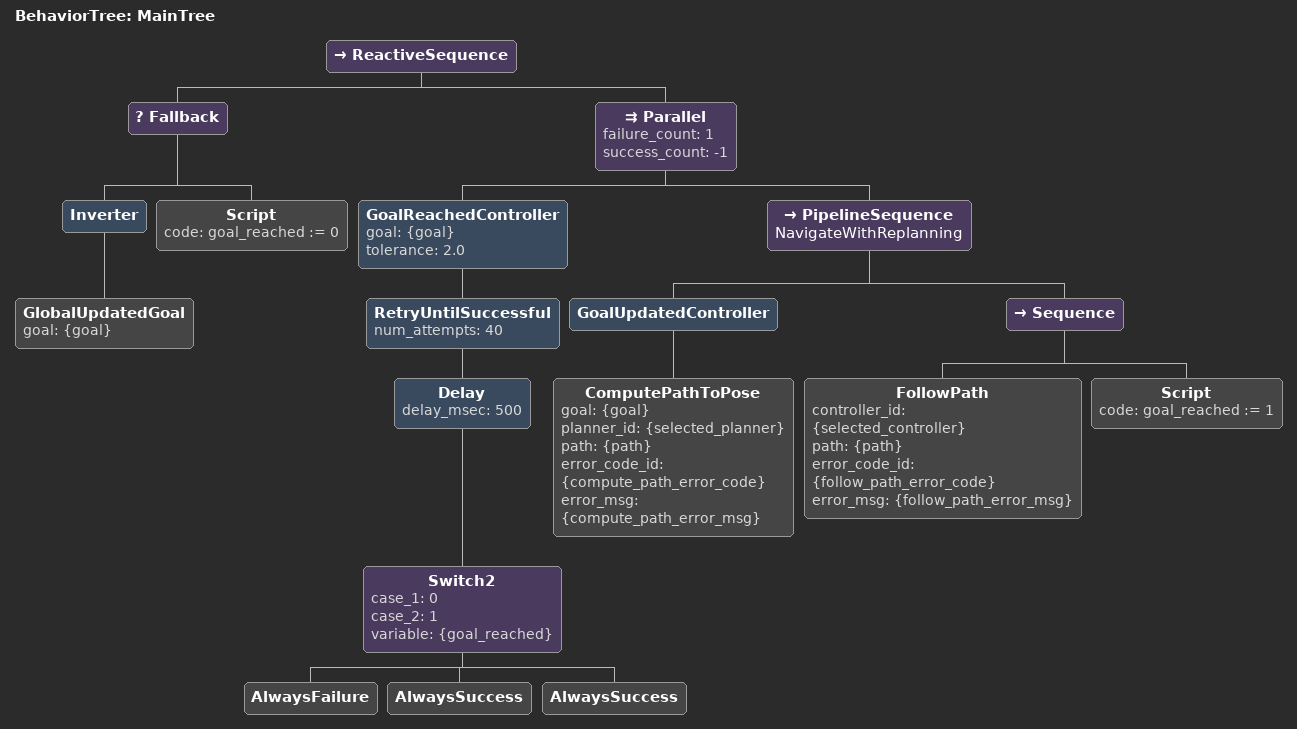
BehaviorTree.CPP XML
<?xml version="1.0" encoding="UTF-8"?>
<root BTCPP_format="4"
      main_tree_to_execute="MainTree">
  <BehaviorTree ID="MainTree">
    <ReactiveSequence>
      <Fallback>
        <Inverter>
          <GlobalUpdatedGoal goal="{goal}"/>
        </Inverter>
        <Script code="goal_reached := 0"/>
      </Fallback>
      <Parallel failure_count="1"
                success_count="-1">
        <GoalReachedController goal="{goal}"
                               tolerance="2.0">
          <RetryUntilSuccessful num_attempts="40">
            <Delay delay_msec="500">
              <Switch2 case_1="0"
                       case_2="1"
                       variable="{goal_reached}">
                <AlwaysFailure/>
                <AlwaysSuccess/>
                <AlwaysSuccess/>
              </Switch2>
            </Delay>
          </RetryUntilSuccessful>
        </GoalReachedController>
        <PipelineSequence name="NavigateWithReplanning">
          <GoalUpdatedController>
            <ComputePathToPose goal="{goal}"
                               planner_id="{selected_planner}"
                               path="{path}"
                               error_code_id="{compute_path_error_code}"
                               error_msg="{compute_path_error_msg}"/>
          </GoalUpdatedController>
          <Sequence>
            <FollowPath controller_id="{selected_controller}"
                        path="{path}"
                        error_code_id="{follow_path_error_code}"
                        error_msg="{follow_path_error_msg}"/>
            <Script code="goal_reached := 1"/>
          </Sequence>
        </PipelineSequence>
      </Parallel>
    </ReactiveSequence>
  </BehaviorTree>

</root>
